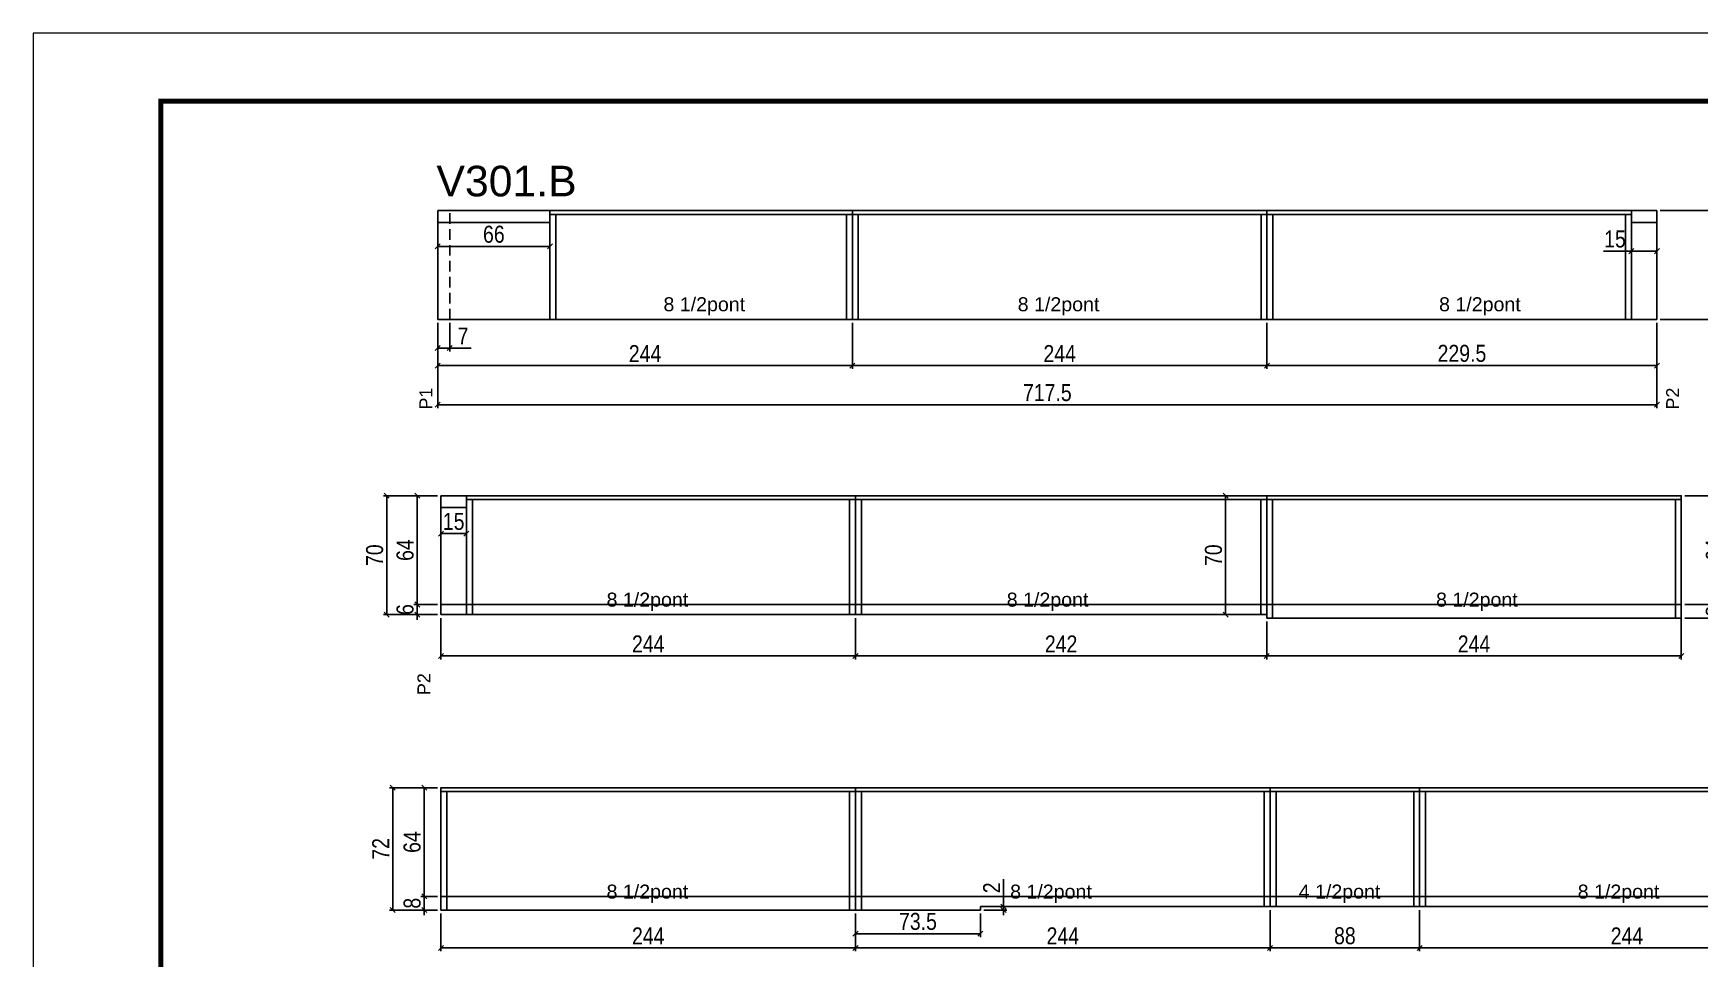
# Model space of a CAD drawing. Extents: x -3394 to 16474, y -5031 to 14397.
# Drawn here: x 7442 to 8423, y 12703 to 13248 of the extents above; entities that cross this region are included whole.
import ezdxf

# ---------------------------------------------------------------- set-up
doc = ezdxf.new("R2010")
doc.units = 0
doc.linetypes.add('DASHED', pattern=[0.75, 0.5, -0.25])
doc.linetypes.add('HIDDEN', pattern=[0.375, 0.25, -0.125])
doc.layers.get('0').update_dxf_attribs({"linetype": 'CONTINUOUS'})
doc.layers.get('Defpoints').update_dxf_attribs({"linetype": 'CONTINUOUS'})
for name, color, linetype in [('COTA', 241, 'CONTINUOUS'), ('NOMENCLATURA', 7, 'CONTINUOUS'), ('Painéis', 200, 'CONTINUOUS'), ('PONTALETE', 7, 'CONTINUOUS'), ('SARR_2.2x7', 40, 'CONTINUOUS'), ('SARR_3.5x7', 81, 'CONTINUOUS')]:
    doc.layers.add(name, color=color, linetype=linetype)
doc.layers.add('Folhas', color=255, linetype='CONTINUOUS', lineweight=9)
doc.layers.add('SARRAFO DE PRESSAO', color=251, linetype='DASHED', lineweight=9)
doc.styles.add('ARIAL', font='arial.ttf')
doc.styles.add('COTA TECNICA', font='techl___.ttf', dxfattribs={"height": 10})
doc.dimstyles.new('PAINEL', dxfattribs={"dimtxt": 10, "dimasz": 3, "dimexe": 3, "dimexo": 3, "dimgap": 3, "dimtad": 1, "dimdec": 1, "dimzin": 12, "dimdsep": 46, "dimtxsty": 'COTA TECNICA', "dimblk1": 'OBLIQUE', "dimblk2": 'OBLIQUE', "dimsah": 1, "dimcen": 0.9, "dimclrd": 4, "dimclre": 4, "dimclrt": 240, "dimadec": 1, "dimazin": 3, "dimtfac": 1, "dimtdec": 1, "dimtmove": 0, "dimatfit": 3, "dimfxl": 1, "dimtolj": 1, "dimtzin": 12, "dimarcsym": 0})

# ---------------------------------------------------------------- blocks, each defined once
blk = doc.blocks.new('9999999999')
at = {"layer": 'Folhas'}
blk.add_lwpolyline([(98138.98, 34190.21), (99623.98, 34190.21), (99623.98, 35240.21), (98138.98, 35240.21)], close=True, dxfattribs=at)
at = {"layer": 'Folhas', "color": 30, "const_width": 3}
blk.add_lwpolyline([(98213.98, 34230.21), (99583.98, 34230.21), (99583.98, 35200.21), (98213.98, 35200.21)], close=True, dxfattribs=at)
blk = doc.blocks.new('_Oblique')
at = {"color": 0, "linetype": 'ByBlock', "lineweight": -2}
blk.add_line((-0.5, -0.5), (0.5, 0.5), dxfattribs=at)
blk = doc.blocks.new('*D122')
at = {"layer": 'COTA', "color": 4, "linetype": 'Continuous', "lineweight": -2, "transparency": 16777216}
for p, q in [((7680.24, 13077.6), (7680.24, 13050.39)), ((7924.24, 13077.6), (7924.24, 13050.39)), ((7680.24, 13052.39), (7924.24, 13052.39))]:
    blk.add_line(p, q, dxfattribs=at)
at = {"layer": 'Defpoints', "color": 0, "linetype": 'Continuous', "transparency": 16777216}
for p in [(7680.24, 13079.6), (7924.24, 13079.6), (7924.24, 13052.39)]:
    blk.add_point(p, dxfattribs=at)
at = {"layer": 'COTA', "color": 4, "linetype": 'Continuous', "lineweight": -2, "transparency": 16777216, "xscale": 3, "yscale": 3, "zscale": 3, "rotation": 180}
blk.add_blockref('_Oblique', (7680.24, 13052.39), dxfattribs=at)
at = {"layer": 'COTA', "color": 4, "linetype": 'Continuous', "lineweight": -2, "transparency": 16777216, "xscale": 3, "yscale": 3, "zscale": 3}
blk.add_blockref('_Oblique', (7924.24, 13052.39), dxfattribs=at)
at = {"layer": 'COTA', "color": 240, "linetype": 'Continuous', "transparency": 16777216, "insert": (7802.24, 13059.46), "char_height": 10, "attachment_point": 5, "style": 'COTA TECNICA'}
blk.add_mtext('\\A1;244', dxfattribs=at)
blk = doc.blocks.new('*D123')
at = {"layer": 'COTA', "color": 4, "linetype": 'Continuous', "lineweight": -2, "transparency": 16777216}
for p, q in [((8168.24, 13077.6), (8168.24, 13050.39)), ((8397.74, 13077.6), (8397.74, 13050.39)), ((8168.24, 13052.39), (8397.74, 13052.39))]:
    blk.add_line(p, q, dxfattribs=at)
at = {"layer": 'Defpoints', "color": 0, "linetype": 'Continuous', "transparency": 16777216}
for p in [(8168.24, 13079.6), (8397.74, 13079.6), (8397.74, 13052.39)]:
    blk.add_point(p, dxfattribs=at)
at = {"layer": 'COTA', "color": 4, "linetype": 'Continuous', "lineweight": -2, "transparency": 16777216, "xscale": 3, "yscale": 3, "zscale": 3, "rotation": 180}
blk.add_blockref('_Oblique', (8168.24, 13052.39), dxfattribs=at)
at = {"layer": 'COTA', "color": 4, "linetype": 'Continuous', "lineweight": -2, "transparency": 16777216, "xscale": 3, "yscale": 3, "zscale": 3}
blk.add_blockref('_Oblique', (8397.74, 13052.39), dxfattribs=at)
at = {"layer": 'COTA', "color": 240, "linetype": 'Continuous', "transparency": 16777216, "insert": (8282.99, 13059.53), "char_height": 10, "attachment_point": 5, "style": 'COTA TECNICA'}
blk.add_mtext('\\A1;229.5', dxfattribs=at)
blk = doc.blocks.new('*D124')
at = {"layer": 'COTA', "color": 4, "linetype": 'Continuous', "lineweight": -2, "transparency": 16777216}
for p, q in [((7680.24, 13077.6), (7680.24, 13027.33)), ((8397.74, 13077.6), (8397.74, 13027.33)), ((7680.24, 13029.33), (8397.74, 13029.33))]:
    blk.add_line(p, q, dxfattribs=at)
at = {"layer": 'Defpoints', "color": 0, "linetype": 'Continuous', "transparency": 16777216}
for p in [(7680.24, 13079.6), (8397.74, 13079.6), (8397.74, 13029.33)]:
    blk.add_point(p, dxfattribs=at)
at = {"layer": 'COTA', "color": 4, "linetype": 'Continuous', "lineweight": -2, "transparency": 16777216, "xscale": 3, "yscale": 3, "zscale": 3, "rotation": 180}
blk.add_blockref('_Oblique', (7680.24, 13029.33), dxfattribs=at)
at = {"layer": 'COTA', "color": 4, "linetype": 'Continuous', "lineweight": -2, "transparency": 16777216, "xscale": 3, "yscale": 3, "zscale": 3}
blk.add_blockref('_Oblique', (8397.74, 13029.33), dxfattribs=at)
at = {"layer": 'COTA', "color": 240, "linetype": 'Continuous', "transparency": 16777216, "insert": (8038.99, 13036.44), "char_height": 10, "attachment_point": 5, "style": 'COTA TECNICA'}
blk.add_mtext('\\A1;717.5', dxfattribs=at)
blk = doc.blocks.new('*D125')
at = {"layer": 'COTA', "color": 4, "linetype": 'Continuous', "lineweight": -2, "transparency": 16777216}
for p, q in [((8399.74, 13143.6), (8448.66, 13143.6)), ((8446.66, 13079.6), (8446.66, 13143.6)), ((8399.74, 13079.6), (8448.66, 13079.6))]:
    blk.add_line(p, q, dxfattribs=at)
at = {"layer": 'Defpoints', "color": 0, "linetype": 'Continuous', "transparency": 16777216}
for p in [(8397.74, 13143.6), (8446.66, 13143.6), (8397.74, 13079.6)]:
    blk.add_point(p, dxfattribs=at)
at = {"layer": 'COTA', "color": 4, "linetype": 'Continuous', "lineweight": -2, "transparency": 16777216, "xscale": 3, "yscale": 3, "zscale": 3}
for p, rotation in [((8446.66, 13143.6), 90), ((8446.66, 13079.6), 270)]:
    blk.add_blockref('_Oblique', p, dxfattribs=dict(at, rotation=rotation))
at = {"layer": 'COTA', "color": 240, "linetype": 'Continuous', "transparency": 16777216, "insert": (8439.56, 13111.6), "char_height": 10, "attachment_point": 5, "rotation": 90, "style": 'COTA TECNICA'}
blk.add_mtext('\\A1;64', dxfattribs=at)
blk = doc.blocks.new('*D126')
at = {"layer": 'COTA', "color": 4, "linetype": 'Continuous', "lineweight": -2, "transparency": 16777216}
for p, q in [((7924.24, 13077.6), (7924.24, 13050.39)), ((8168.24, 13077.6), (8168.24, 13050.39)), ((7924.24, 13052.39), (8168.24, 13052.39))]:
    blk.add_line(p, q, dxfattribs=at)
at = {"layer": 'Defpoints', "color": 0, "linetype": 'Continuous', "transparency": 16777216}
for p in [(7924.24, 13079.6), (8168.24, 13079.6), (8168.24, 13052.39)]:
    blk.add_point(p, dxfattribs=at)
at = {"layer": 'COTA', "color": 4, "linetype": 'Continuous', "lineweight": -2, "transparency": 16777216, "xscale": 3, "yscale": 3, "zscale": 3, "rotation": 180}
blk.add_blockref('_Oblique', (7924.24, 13052.39), dxfattribs=at)
at = {"layer": 'COTA', "color": 4, "linetype": 'Continuous', "lineweight": -2, "transparency": 16777216, "xscale": 3, "yscale": 3, "zscale": 3}
blk.add_blockref('_Oblique', (8168.24, 13052.39), dxfattribs=at)
at = {"layer": 'COTA', "color": 240, "linetype": 'Continuous', "transparency": 16777216, "insert": (8046.24, 13059.46), "char_height": 10, "attachment_point": 5, "style": 'COTA TECNICA'}
blk.add_mtext('\\A1;244', dxfattribs=at)
blk = doc.blocks.new('*D127')
at = {"layer": 'COTA', "color": 4, "linetype": 'Continuous', "lineweight": -2, "transparency": 16777216}
for p, q in [((7680.24, 13134.6), (7680.24, 13120.55)), ((7746.24, 13134.6), (7746.24, 13120.55)), ((7680.24, 13122.55), (7746.24, 13122.55))]:
    blk.add_line(p, q, dxfattribs=at)
at = {"layer": 'Defpoints', "color": 0, "linetype": 'Continuous', "transparency": 16777216}
for p in [(7680.24, 13136.6), (7746.24, 13136.6), (7746.24, 13122.55)]:
    blk.add_point(p, dxfattribs=at)
at = {"layer": 'COTA', "color": 4, "linetype": 'Continuous', "lineweight": -2, "transparency": 16777216, "xscale": 3, "yscale": 3, "zscale": 3, "rotation": 180}
blk.add_blockref('_Oblique', (7680.24, 13122.55), dxfattribs=at)
at = {"layer": 'COTA', "color": 4, "linetype": 'Continuous', "lineweight": -2, "transparency": 16777216, "xscale": 3, "yscale": 3, "zscale": 3}
blk.add_blockref('_Oblique', (7746.24, 13122.55), dxfattribs=at)
at = {"layer": 'COTA', "color": 240, "linetype": 'Continuous', "transparency": 16777216, "insert": (7713.24, 13129.65), "char_height": 10, "attachment_point": 5, "style": 'COTA TECNICA'}
blk.add_mtext('\\A1;66', dxfattribs=at)
blk = doc.blocks.new('*D128')
at = {"layer": 'COTA', "color": 4, "linetype": 'Continuous', "lineweight": -2, "transparency": 16777216}
for p, q in [((7680.24, 13077.6), (7680.24, 13060.72)), ((7687.24, 13077.6), (7687.24, 13060.72)), ((7680.24, 13062.72), (7687.24, 13062.72)), ((7687.24, 13062.72), (7699.97, 13062.72))]:
    blk.add_line(p, q, dxfattribs=at)
at = {"layer": 'Defpoints', "color": 0, "linetype": 'Continuous', "transparency": 16777216}
for p in [(7680.24, 13079.6), (7687.24, 13079.6), (7687.24, 13062.72)]:
    blk.add_point(p, dxfattribs=at)
at = {"layer": 'COTA', "color": 4, "linetype": 'Continuous', "lineweight": -2, "transparency": 16777216, "xscale": 3, "yscale": 3, "zscale": 3, "rotation": 180}
blk.add_blockref('_Oblique', (7680.24, 13062.72), dxfattribs=at)
at = {"layer": 'COTA', "color": 4, "linetype": 'Continuous', "lineweight": -2, "transparency": 16777216, "xscale": 3, "yscale": 3, "zscale": 3}
blk.add_blockref('_Oblique', (7687.24, 13062.72), dxfattribs=at)
at = {"layer": 'COTA', "color": 240, "linetype": 'Continuous', "transparency": 16777216, "insert": (7695.1, 13069.8), "char_height": 10, "attachment_point": 5, "style": 'COTA TECNICA'}
blk.add_mtext('\\A1;7', dxfattribs=at)
blk = doc.blocks.new('*D129')
at = {"layer": 'COTA', "color": 4, "linetype": 'Continuous', "lineweight": -2, "transparency": 16777216}
for p, q in [((8382.74, 13134.6), (8382.74, 13117.74)), ((8397.74, 13134.6), (8397.74, 13117.74)), ((8382.74, 13119.74), (8366.37, 13119.74)), ((8397.74, 13119.74), (8382.74, 13119.74))]:
    blk.add_line(p, q, dxfattribs=at)
at = {"layer": 'Defpoints', "color": 0, "linetype": 'Continuous', "transparency": 16777216}
for p in [(8382.74, 13136.6), (8397.74, 13136.6), (8382.74, 13119.74)]:
    blk.add_point(p, dxfattribs=at)
at = {"layer": 'COTA', "color": 4, "linetype": 'Continuous', "lineweight": -2, "transparency": 16777216, "xscale": 3, "yscale": 3, "zscale": 3, "rotation": 180}
blk.add_blockref('_Oblique', (8382.74, 13119.74), dxfattribs=at)
at = {"layer": 'COTA', "color": 4, "linetype": 'Continuous', "lineweight": -2, "transparency": 16777216, "xscale": 3, "yscale": 3, "zscale": 3}
blk.add_blockref('_Oblique', (8397.74, 13119.74), dxfattribs=at)
at = {"layer": 'COTA', "color": 240, "linetype": 'Continuous', "transparency": 16777216, "insert": (8373.05, 13126.85), "char_height": 10, "attachment_point": 5, "style": 'COTA TECNICA'}
blk.add_mtext('\\A1;15', dxfattribs=at)
blk = doc.blocks.new('*D131')
at = {"layer": 'COTA', "color": 4, "linetype": 'Continuous', "lineweight": -2, "transparency": 16777216}
for p, q in [((7682.09, 12903.77), (7682.09, 12879.46)), ((7926.09, 12903.77), (7926.09, 12879.46)), ((7682.09, 12881.46), (7926.09, 12881.46))]:
    blk.add_line(p, q, dxfattribs=at)
at = {"layer": 'Defpoints', "color": 0, "linetype": 'Continuous', "transparency": 16777216}
for p in [(7682.09, 12905.77), (7926.09, 12905.77), (7926.09, 12881.46)]:
    blk.add_point(p, dxfattribs=at)
at = {"layer": 'COTA', "color": 4, "linetype": 'Continuous', "lineweight": -2, "transparency": 16777216, "xscale": 3, "yscale": 3, "zscale": 3, "rotation": 180}
blk.add_blockref('_Oblique', (7682.09, 12881.46), dxfattribs=at)
at = {"layer": 'COTA', "color": 4, "linetype": 'Continuous', "lineweight": -2, "transparency": 16777216, "xscale": 3, "yscale": 3, "zscale": 3}
blk.add_blockref('_Oblique', (7926.09, 12881.46), dxfattribs=at)
at = {"layer": 'COTA', "color": 240, "linetype": 'Continuous', "transparency": 16777216, "insert": (7804.09, 12888.54), "char_height": 10, "attachment_point": 5, "style": 'COTA TECNICA'}
blk.add_mtext('\\A1;244', dxfattribs=at)
blk = doc.blocks.new('*D133')
at = {"layer": 'COTA', "color": 4, "linetype": 'Continuous', "lineweight": -2, "transparency": 16777216}
for p, q in [((7926.09, 12903.77), (7926.09, 12879.46)), ((8168.09, 12901.77), (8168.09, 12879.46)), ((7926.09, 12881.46), (8168.09, 12881.46))]:
    blk.add_line(p, q, dxfattribs=at)
at = {"layer": 'Defpoints', "color": 0, "linetype": 'Continuous', "transparency": 16777216}
for p in [(7926.09, 12905.77), (8168.09, 12903.77), (8168.09, 12881.46)]:
    blk.add_point(p, dxfattribs=at)
at = {"layer": 'COTA', "color": 4, "linetype": 'Continuous', "lineweight": -2, "transparency": 16777216, "xscale": 3, "yscale": 3, "zscale": 3, "rotation": 180}
blk.add_blockref('_Oblique', (7926.09, 12881.46), dxfattribs=at)
at = {"layer": 'COTA', "color": 4, "linetype": 'Continuous', "lineweight": -2, "transparency": 16777216, "xscale": 3, "yscale": 3, "zscale": 3}
blk.add_blockref('_Oblique', (8168.09, 12881.46), dxfattribs=at)
at = {"layer": 'COTA', "color": 240, "linetype": 'Continuous', "transparency": 16777216, "insert": (8047.09, 12888.54), "char_height": 10, "attachment_point": 5, "style": 'COTA TECNICA'}
blk.add_mtext('\\A1;242', dxfattribs=at)
blk = doc.blocks.new('*D136')
at = {"layer": 'COTA', "color": 4, "linetype": 'Continuous', "lineweight": -2, "transparency": 16777216}
for p, q in [((7682.09, 12966.77), (7682.09, 12951.5)), ((7697.09, 12966.77), (7697.09, 12951.5)), ((7682.09, 12953.5), (7697.09, 12953.5))]:
    blk.add_line(p, q, dxfattribs=at)
at = {"layer": 'Defpoints', "color": 0, "linetype": 'Continuous', "transparency": 16777216}
for p in [(7682.09, 12968.77), (7697.09, 12968.77), (7697.09, 12953.5)]:
    blk.add_point(p, dxfattribs=at)
at = {"layer": 'COTA', "color": 4, "linetype": 'Continuous', "lineweight": -2, "transparency": 16777216, "xscale": 3, "yscale": 3, "zscale": 3, "rotation": 180}
blk.add_blockref('_Oblique', (7682.09, 12953.5), dxfattribs=at)
at = {"layer": 'COTA', "color": 4, "linetype": 'Continuous', "lineweight": -2, "transparency": 16777216, "xscale": 3, "yscale": 3, "zscale": 3}
blk.add_blockref('_Oblique', (7697.09, 12953.5), dxfattribs=at)
at = {"layer": 'COTA', "color": 240, "linetype": 'Continuous', "transparency": 16777216, "insert": (7689.59, 12960.61), "char_height": 10, "attachment_point": 5, "style": 'COTA TECNICA'}
blk.add_mtext('\\A1;15', dxfattribs=at)
blk = doc.blocks.new('*D2215')
at = {"layer": 'COTA', "color": 4, "linetype": 'Continuous', "lineweight": -2, "transparency": 16777216}
for p, q in [((7682.09, 12729.89), (7682.09, 12707.59)), ((7926.09, 12729.89), (7926.09, 12707.59)), ((7682.09, 12709.59), (7926.09, 12709.59))]:
    blk.add_line(p, q, dxfattribs=at)
at = {"layer": 'Defpoints', "color": 0, "linetype": 'Continuous', "transparency": 16777216}
for p in [(7682.09, 12731.89), (7926.09, 12731.89), (7926.09, 12709.59)]:
    blk.add_point(p, dxfattribs=at)
at = {"layer": 'COTA', "color": 4, "linetype": 'Continuous', "lineweight": -2, "transparency": 16777216, "xscale": 3, "yscale": 3, "zscale": 3, "rotation": 180}
blk.add_blockref('_Oblique', (7682.09, 12709.59), dxfattribs=at)
at = {"layer": 'COTA', "color": 4, "linetype": 'Continuous', "lineweight": -2, "transparency": 16777216, "xscale": 3, "yscale": 3, "zscale": 3}
blk.add_blockref('_Oblique', (7926.09, 12709.59), dxfattribs=at)
at = {"layer": 'COTA', "color": 240, "linetype": 'Continuous', "transparency": 16777216, "insert": (7804.09, 12716.66), "char_height": 10, "attachment_point": 5, "style": 'COTA TECNICA'}
blk.add_mtext('\\A1;244', dxfattribs=at)
blk = doc.blocks.new('*D2216')
at = {"layer": 'COTA', "color": 4, "linetype": 'Continuous', "lineweight": -2, "transparency": 16777216}
for p, q in [((8258.09, 12731.89), (8258.09, 12707.59)), ((8502.09, 12731.89), (8502.09, 12707.59)), ((8258.09, 12709.59), (8502.09, 12709.59))]:
    blk.add_line(p, q, dxfattribs=at)
at = {"layer": 'Defpoints', "color": 0, "linetype": 'Continuous', "transparency": 16777216}
for p in [(8258.09, 12733.89), (8502.09, 12733.89), (8502.09, 12709.59)]:
    blk.add_point(p, dxfattribs=at)
at = {"layer": 'COTA', "color": 4, "linetype": 'Continuous', "lineweight": -2, "transparency": 16777216, "xscale": 3, "yscale": 3, "zscale": 3, "rotation": 180}
blk.add_blockref('_Oblique', (8258.09, 12709.59), dxfattribs=at)
at = {"layer": 'COTA', "color": 4, "linetype": 'Continuous', "lineweight": -2, "transparency": 16777216, "xscale": 3, "yscale": 3, "zscale": 3}
blk.add_blockref('_Oblique', (8502.09, 12709.59), dxfattribs=at)
at = {"layer": 'COTA', "color": 240, "linetype": 'Continuous', "transparency": 16777216, "insert": (8380.09, 12716.66), "char_height": 10, "attachment_point": 5, "style": 'COTA TECNICA'}
blk.add_mtext('\\A1;244', dxfattribs=at)
blk = doc.blocks.new('*D2217')
at = {"layer": 'COTA', "color": 4, "linetype": 'Continuous', "lineweight": -2, "transparency": 16777216}
for p, q in [((7926.09, 12729.89), (7926.09, 12707.59)), ((8170.09, 12731.89), (8170.09, 12707.59)), ((7926.09, 12709.59), (8170.09, 12709.59))]:
    blk.add_line(p, q, dxfattribs=at)
at = {"layer": 'Defpoints', "color": 0, "linetype": 'Continuous', "transparency": 16777216}
for p in [(7926.09, 12731.89), (8170.09, 12733.89), (8170.09, 12709.59)]:
    blk.add_point(p, dxfattribs=at)
at = {"layer": 'COTA', "color": 4, "linetype": 'Continuous', "lineweight": -2, "transparency": 16777216, "xscale": 3, "yscale": 3, "zscale": 3, "rotation": 180}
blk.add_blockref('_Oblique', (7926.09, 12709.59), dxfattribs=at)
at = {"layer": 'COTA', "color": 4, "linetype": 'Continuous', "lineweight": -2, "transparency": 16777216, "xscale": 3, "yscale": 3, "zscale": 3}
blk.add_blockref('_Oblique', (8170.09, 12709.59), dxfattribs=at)
at = {"layer": 'COTA', "color": 240, "linetype": 'Continuous', "transparency": 16777216, "insert": (8048.09, 12716.66), "char_height": 10, "attachment_point": 5, "style": 'COTA TECNICA'}
blk.add_mtext('\\A1;244', dxfattribs=at)
blk = doc.blocks.new('*D2211')
at = {"layer": 'COTA', "color": 4, "linetype": 'Continuous', "lineweight": -2, "transparency": 16777216}
for p, q in [((8170.09, 12731.89), (8170.09, 12707.59)), ((8258.09, 12731.89), (8258.09, 12707.59)), ((8170.09, 12709.59), (8258.09, 12709.59))]:
    blk.add_line(p, q, dxfattribs=at)
at = {"layer": 'Defpoints', "color": 0, "linetype": 'Continuous', "transparency": 16777216}
for p in [(8170.09, 12733.89), (8258.09, 12733.89), (8258.09, 12709.59)]:
    blk.add_point(p, dxfattribs=at)
at = {"layer": 'COTA', "color": 4, "linetype": 'Continuous', "lineweight": -2, "transparency": 16777216, "xscale": 3, "yscale": 3, "zscale": 3, "rotation": 180}
blk.add_blockref('_Oblique', (8170.09, 12709.59), dxfattribs=at)
at = {"layer": 'COTA', "color": 4, "linetype": 'Continuous', "lineweight": -2, "transparency": 16777216, "xscale": 3, "yscale": 3, "zscale": 3}
blk.add_blockref('_Oblique', (8258.09, 12709.59), dxfattribs=at)
at = {"layer": 'COTA', "color": 240, "linetype": 'Continuous', "transparency": 16777216, "insert": (8214.09, 12716.68), "char_height": 10, "attachment_point": 5, "style": 'COTA TECNICA'}
blk.add_mtext('\\A1;88', dxfattribs=at)
blk = doc.blocks.new('*D2219')
at = {"layer": 'COTA', "color": 4, "linetype": 'Continuous', "lineweight": -2, "transparency": 16777216}
for p, q in [((8168.09, 12901.77), (8168.09, 12879.46)), ((8412.09, 12903.77), (8412.09, 12879.46)), ((8168.09, 12881.46), (8412.09, 12881.46))]:
    blk.add_line(p, q, dxfattribs=at)
at = {"layer": 'Defpoints', "color": 0, "linetype": 'Continuous', "transparency": 16777216}
for p in [(8168.09, 12903.77), (8412.09, 12905.77), (8412.09, 12881.46)]:
    blk.add_point(p, dxfattribs=at)
at = {"layer": 'COTA', "color": 4, "linetype": 'Continuous', "lineweight": -2, "transparency": 16777216, "xscale": 3, "yscale": 3, "zscale": 3, "rotation": 180}
blk.add_blockref('_Oblique', (8168.09, 12881.46), dxfattribs=at)
at = {"layer": 'COTA', "color": 4, "linetype": 'Continuous', "lineweight": -2, "transparency": 16777216, "xscale": 3, "yscale": 3, "zscale": 3}
blk.add_blockref('_Oblique', (8412.09, 12881.46), dxfattribs=at)
at = {"layer": 'COTA', "color": 240, "linetype": 'Continuous', "transparency": 16777216, "insert": (8290.09, 12888.54), "char_height": 10, "attachment_point": 5, "style": 'COTA TECNICA'}
blk.add_mtext('\\A1;244', dxfattribs=at)
blk = doc.blocks.new('*D2220')
at = {"layer": 'COTA', "color": 4, "linetype": 'Continuous', "lineweight": -2, "transparency": 16777216}
for p, q in [((7680.09, 12803.89), (7651.73, 12803.89)), ((7653.73, 12803.89), (7653.73, 12731.89)), ((7680.09, 12731.89), (7651.73, 12731.89))]:
    blk.add_line(p, q, dxfattribs=at)
at = {"layer": 'Defpoints', "color": 0, "linetype": 'Continuous', "transparency": 16777216}
for p in [(7682.09, 12803.89), (7653.73, 12731.89), (7682.09, 12731.89)]:
    blk.add_point(p, dxfattribs=at)
at = {"layer": 'COTA', "color": 4, "linetype": 'Continuous', "lineweight": -2, "transparency": 16777216, "xscale": 3, "yscale": 3, "zscale": 3}
for p, rotation in [((7653.73, 12803.89), 90), ((7653.73, 12731.89), 270)]:
    blk.add_blockref('_Oblique', p, dxfattribs=dict(at, rotation=rotation))
at = {"layer": 'COTA', "color": 240, "linetype": 'Continuous', "transparency": 16777216, "insert": (7646.66, 12767.89), "char_height": 10, "attachment_point": 5, "rotation": 90, "style": 'COTA TECNICA'}
blk.add_mtext('\\A1;72', dxfattribs=at)
blk = doc.blocks.new('*D2221')
at = {"layer": 'COTA', "color": 4, "linetype": 'Continuous', "lineweight": -2, "transparency": 16777216}
for p, q in [((8013.2, 12733.89), (8013.2, 12750)), ((8001.59, 12733.89), (8015.2, 12733.89)), ((8001.59, 12731.89), (8015.2, 12731.89)), ((8013.2, 12731.89), (8013.2, 12733.89)), ((8013.2, 12731.89), (8013.2, 12728.89))]:
    blk.add_line(p, q, dxfattribs=at)
at = {"layer": 'Defpoints', "color": 0, "linetype": 'Continuous', "transparency": 16777216}
for p in [(7999.59, 12733.89), (7999.59, 12731.89), (8013.2, 12733.89)]:
    blk.add_point(p, dxfattribs=at)
at = {"layer": 'COTA', "color": 4, "linetype": 'Continuous', "lineweight": -2, "transparency": 16777216, "xscale": 3, "yscale": 3, "zscale": 3}
for p, rotation in [((8013.2, 12733.89), 270), ((8013.2, 12731.89), 90)]:
    blk.add_blockref('_Oblique', p, dxfattribs=dict(at, rotation=rotation))
at = {"layer": 'COTA', "color": 240, "linetype": 'Continuous', "transparency": 16777216, "insert": (8006.2, 12744.95), "char_height": 10, "attachment_point": 5, "rotation": 90, "style": 'COTA TECNICA'}
blk.add_mtext('\\A1;2', dxfattribs=at)
blk = doc.blocks.new('*D2222')
at = {"layer": 'COTA', "color": 4, "linetype": 'Continuous', "lineweight": -2, "transparency": 16777216}
for p, q in [((7926.09, 12729.89), (7926.09, 12715.91)), ((7999.59, 12729.89), (7999.59, 12715.91)), ((7926.09, 12717.91), (7999.59, 12717.91))]:
    blk.add_line(p, q, dxfattribs=at)
at = {"layer": 'Defpoints', "color": 0, "linetype": 'Continuous', "transparency": 16777216}
for p in [(7926.09, 12731.89), (7999.59, 12731.89), (7999.59, 12717.91)]:
    blk.add_point(p, dxfattribs=at)
at = {"layer": 'COTA', "color": 4, "linetype": 'Continuous', "lineweight": -2, "transparency": 16777216, "xscale": 3, "yscale": 3, "zscale": 3, "rotation": 180}
blk.add_blockref('_Oblique', (7926.09, 12717.91), dxfattribs=at)
at = {"layer": 'COTA', "color": 4, "linetype": 'Continuous', "lineweight": -2, "transparency": 16777216, "xscale": 3, "yscale": 3, "zscale": 3}
blk.add_blockref('_Oblique', (7999.59, 12717.91), dxfattribs=at)
at = {"layer": 'COTA', "color": 240, "linetype": 'Continuous', "transparency": 16777216, "insert": (7962.84, 12725.13), "char_height": 10, "attachment_point": 5, "style": 'COTA TECNICA'}
blk.add_mtext('\\A1;73.5', dxfattribs=at)
blk = doc.blocks.new('*D2223')
at = {"layer": 'COTA', "color": 4, "linetype": 'Continuous', "lineweight": -2, "transparency": 16777216}
for p, q in [((8166.09, 12975.77), (8141.88, 12975.77)), ((8143.88, 12975.77), (8143.88, 12905.77)), ((8166.09, 12905.77), (8141.88, 12905.77))]:
    blk.add_line(p, q, dxfattribs=at)
at = {"layer": 'Defpoints', "color": 0, "linetype": 'Continuous', "transparency": 16777216}
for p in [(8168.09, 12975.77), (8143.88, 12905.77), (8168.09, 12905.77)]:
    blk.add_point(p, dxfattribs=at)
at = {"layer": 'COTA', "color": 4, "linetype": 'Continuous', "lineweight": -2, "transparency": 16777216, "xscale": 3, "yscale": 3, "zscale": 3}
for p, rotation in [((8143.88, 12975.77), 90), ((8143.88, 12905.77), 270)]:
    blk.add_blockref('_Oblique', p, dxfattribs=dict(at, rotation=rotation))
at = {"layer": 'COTA', "color": 240, "linetype": 'Continuous', "transparency": 16777216, "insert": (8136.77, 12940.77), "char_height": 10, "attachment_point": 5, "rotation": 90, "style": 'COTA TECNICA'}
blk.add_mtext('\\A1;70', dxfattribs=at)
blk = doc.blocks.new('*D2224')
at = {"layer": 'COTA', "color": 4, "linetype": 'Continuous', "lineweight": -2, "transparency": 16777216}
for p, q in [((7680.09, 12803.89), (7670.27, 12803.89)), ((7672.27, 12803.89), (7672.27, 12739.89)), ((7680.09, 12739.89), (7670.27, 12739.89))]:
    blk.add_line(p, q, dxfattribs=at)
at = {"layer": 'Defpoints', "color": 0, "linetype": 'Continuous', "transparency": 16777216}
for p in [(7682.09, 12803.89), (7672.27, 12739.89), (7682.09, 12739.89)]:
    blk.add_point(p, dxfattribs=at)
at = {"layer": 'COTA', "color": 4, "linetype": 'Continuous', "lineweight": -2, "transparency": 16777216, "xscale": 3, "yscale": 3, "zscale": 3}
for p, rotation in [((7672.27, 12803.89), 90), ((7672.27, 12739.89), 270)]:
    blk.add_blockref('_Oblique', p, dxfattribs=dict(at, rotation=rotation))
at = {"layer": 'COTA', "color": 240, "linetype": 'Continuous', "transparency": 16777216, "insert": (7665.17, 12771.89), "char_height": 10, "attachment_point": 5, "rotation": 90, "style": 'COTA TECNICA'}
blk.add_mtext('\\A1;64', dxfattribs=at)
blk = doc.blocks.new('*D2225')
at = {"layer": 'COTA', "color": 4, "linetype": 'Continuous', "lineweight": -2, "transparency": 16777216}
for p, q in [((7680.09, 12739.89), (7670.27, 12739.89)), ((7672.27, 12739.89), (7672.27, 12742.89)), ((7672.27, 12739.89), (7672.27, 12731.89)), ((7680.09, 12731.89), (7670.27, 12731.89)), ((7672.27, 12731.89), (7672.27, 12728.89))]:
    blk.add_line(p, q, dxfattribs=at)
at = {"layer": 'Defpoints', "color": 0, "linetype": 'Continuous', "transparency": 16777216}
for p in [(7682.09, 12739.89), (7672.27, 12731.89), (7682.09, 12731.89)]:
    blk.add_point(p, dxfattribs=at)
at = {"layer": 'COTA', "color": 4, "linetype": 'Continuous', "lineweight": -2, "transparency": 16777216, "xscale": 3, "yscale": 3, "zscale": 3}
for p, rotation in [((7672.27, 12739.89), 270), ((7672.27, 12731.89), 90)]:
    blk.add_blockref('_Oblique', p, dxfattribs=dict(at, rotation=rotation))
at = {"layer": 'COTA', "color": 240, "linetype": 'Continuous', "transparency": 16777216, "insert": (7665.18, 12735.89), "char_height": 10, "attachment_point": 5, "rotation": 90, "style": 'COTA TECNICA'}
blk.add_mtext('\\A1;8', dxfattribs=at)
blk = doc.blocks.new('*D2226')
at = {"layer": 'COTA', "color": 4, "linetype": 'Continuous', "lineweight": -2, "transparency": 16777216}
for p, q in [((8414.09, 12975.77), (8471.14, 12975.77)), ((8469.14, 12975.77), (8469.14, 12903.77)), ((8414.09, 12903.77), (8471.14, 12903.77))]:
    blk.add_line(p, q, dxfattribs=at)
at = {"layer": 'Defpoints', "color": 0, "linetype": 'Continuous', "transparency": 16777216}
for p in [(8412.09, 12975.77), (8412.09, 12903.77), (8469.14, 12903.77)]:
    blk.add_point(p, dxfattribs=at)
at = {"layer": 'COTA', "color": 4, "linetype": 'Continuous', "lineweight": -2, "transparency": 16777216, "xscale": 3, "yscale": 3, "zscale": 3}
for p, rotation in [((8469.14, 12975.77), 90), ((8469.14, 12903.77), 270)]:
    blk.add_blockref('_Oblique', p, dxfattribs=dict(at, rotation=rotation))
at = {"layer": 'COTA', "color": 240, "linetype": 'Continuous', "transparency": 16777216, "insert": (8462.07, 12939.77), "char_height": 10, "attachment_point": 5, "rotation": 90, "style": 'COTA TECNICA'}
blk.add_mtext('\\A1;72', dxfattribs=at)
blk = doc.blocks.new('*D2227')
at = {"layer": 'COTA', "color": 4, "linetype": 'Continuous', "lineweight": -2, "transparency": 16777216}
for p, q in [((8414.09, 12975.77), (8440.68, 12975.77)), ((8438.68, 12975.77), (8438.68, 12911.77)), ((8414.09, 12911.77), (8440.68, 12911.77))]:
    blk.add_line(p, q, dxfattribs=at)
at = {"layer": 'Defpoints', "color": 0, "linetype": 'Continuous', "transparency": 16777216}
for p in [(8412.09, 12975.77), (8412.09, 12911.77), (8438.68, 12911.77)]:
    blk.add_point(p, dxfattribs=at)
at = {"layer": 'COTA', "color": 4, "linetype": 'Continuous', "lineweight": -2, "transparency": 16777216, "xscale": 3, "yscale": 3, "zscale": 3}
for p, rotation in [((8438.68, 12975.77), 90), ((8438.68, 12911.77), 270)]:
    blk.add_blockref('_Oblique', p, dxfattribs=dict(at, rotation=rotation))
at = {"layer": 'COTA', "color": 240, "linetype": 'Continuous', "transparency": 16777216, "insert": (8431.58, 12943.77), "char_height": 10, "attachment_point": 5, "rotation": 90, "style": 'COTA TECNICA'}
blk.add_mtext('\\A1;64', dxfattribs=at)
blk = doc.blocks.new('*D2228')
at = {"layer": 'COTA', "color": 4, "linetype": 'Continuous', "lineweight": -2, "transparency": 16777216}
for p, q in [((8414.09, 12911.77), (8440.68, 12911.77)), ((8438.68, 12911.77), (8438.68, 12914.77)), ((8438.68, 12911.77), (8438.68, 12903.77)), ((8414.09, 12903.77), (8440.68, 12903.77)), ((8438.68, 12903.77), (8438.68, 12900.77))]:
    blk.add_line(p, q, dxfattribs=at)
at = {"layer": 'Defpoints', "color": 0, "linetype": 'Continuous', "transparency": 16777216}
for p in [(8412.09, 12911.77), (8412.09, 12903.77), (8438.68, 12903.77)]:
    blk.add_point(p, dxfattribs=at)
at = {"layer": 'COTA', "color": 4, "linetype": 'Continuous', "lineweight": -2, "transparency": 16777216, "xscale": 3, "yscale": 3, "zscale": 3}
for p, rotation in [((8438.68, 12911.77), 270), ((8438.68, 12903.77), 90)]:
    blk.add_blockref('_Oblique', p, dxfattribs=dict(at, rotation=rotation))
at = {"layer": 'COTA', "color": 240, "linetype": 'Continuous', "transparency": 16777216, "insert": (8431.58, 12907.77), "char_height": 10, "attachment_point": 5, "rotation": 90, "style": 'COTA TECNICA'}
blk.add_mtext('\\A1;8', dxfattribs=at)
blk = doc.blocks.new('*D2229')
at = {"layer": 'COTA', "color": 4, "linetype": 'Continuous', "lineweight": -2, "transparency": 16777216}
for p, q in [((7680.09, 12975.77), (7648.21, 12975.77)), ((7650.21, 12975.77), (7650.21, 12905.77)), ((7680.09, 12905.77), (7648.21, 12905.77))]:
    blk.add_line(p, q, dxfattribs=at)
at = {"layer": 'Defpoints', "color": 0, "linetype": 'Continuous', "transparency": 16777216}
for p in [(7682.09, 12975.77), (7650.21, 12905.77), (7682.09, 12905.77)]:
    blk.add_point(p, dxfattribs=at)
at = {"layer": 'COTA', "color": 4, "linetype": 'Continuous', "lineweight": -2, "transparency": 16777216, "xscale": 3, "yscale": 3, "zscale": 3}
for p, rotation in [((7650.21, 12975.77), 90), ((7650.21, 12905.77), 270)]:
    blk.add_blockref('_Oblique', p, dxfattribs=dict(at, rotation=rotation))
at = {"layer": 'COTA', "color": 240, "linetype": 'Continuous', "transparency": 16777216, "insert": (7643.11, 12940.77), "char_height": 10, "attachment_point": 5, "rotation": 90, "style": 'COTA TECNICA'}
blk.add_mtext('\\A1;70', dxfattribs=at)
blk = doc.blocks.new('*D2230')
at = {"layer": 'COTA', "color": 4, "linetype": 'Continuous', "lineweight": -2, "transparency": 16777216}
for p, q in [((7680.09, 12975.77), (7666.14, 12975.77)), ((7668.14, 12975.77), (7668.14, 12911.77)), ((7680.09, 12911.77), (7666.14, 12911.77))]:
    blk.add_line(p, q, dxfattribs=at)
at = {"layer": 'Defpoints', "color": 0, "linetype": 'Continuous', "transparency": 16777216}
for p in [(7682.09, 12975.77), (7668.14, 12911.77), (7682.09, 12911.77)]:
    blk.add_point(p, dxfattribs=at)
at = {"layer": 'COTA', "color": 4, "linetype": 'Continuous', "lineweight": -2, "transparency": 16777216, "xscale": 3, "yscale": 3, "zscale": 3}
for p, rotation in [((7668.14, 12975.77), 90), ((7668.14, 12911.77), 270)]:
    blk.add_blockref('_Oblique', p, dxfattribs=dict(at, rotation=rotation))
at = {"layer": 'COTA', "color": 240, "linetype": 'Continuous', "transparency": 16777216, "insert": (7661.04, 12943.77), "char_height": 10, "attachment_point": 5, "rotation": 90, "style": 'COTA TECNICA'}
blk.add_mtext('\\A1;64', dxfattribs=at)
blk = doc.blocks.new('*D2231')
at = {"layer": 'COTA', "color": 4, "linetype": 'Continuous', "lineweight": -2, "transparency": 16777216}
for p, q in [((7680.09, 12911.77), (7666.14, 12911.77)), ((7668.14, 12911.77), (7668.14, 12914.77)), ((7668.14, 12911.77), (7668.14, 12905.77)), ((7680.09, 12905.77), (7666.14, 12905.77)), ((7668.14, 12905.77), (7668.14, 12902.77))]:
    blk.add_line(p, q, dxfattribs=at)
at = {"layer": 'Defpoints', "color": 0, "linetype": 'Continuous', "transparency": 16777216}
for p in [(7682.09, 12911.77), (7668.14, 12905.77), (7682.09, 12905.77)]:
    blk.add_point(p, dxfattribs=at)
at = {"layer": 'COTA', "color": 4, "linetype": 'Continuous', "lineweight": -2, "transparency": 16777216, "xscale": 3, "yscale": 3, "zscale": 3}
for p, rotation in [((7668.14, 12911.77), 270), ((7668.14, 12905.77), 90)]:
    blk.add_blockref('_Oblique', p, dxfattribs=dict(at, rotation=rotation))
at = {"layer": 'COTA', "color": 240, "linetype": 'Continuous', "transparency": 16777216, "insert": (7661.04, 12908.77), "char_height": 10, "attachment_point": 5, "rotation": 90, "style": 'COTA TECNICA'}
blk.add_mtext('\\A1;6', dxfattribs=at)

msp = doc.modelspace()

# ---------------------------------------------------------------- linework, layer by layer
at = {"layer": 'Painéis', "linetype": 'Continuous'}
for p, q in [((7680.24, 13143.6), (8397.74, 13143.6)), ((7680.24, 13079.6), (7680.24, 13143.6)), ((7924.24, 13079.6), (7924.24, 13143.6)), ((8168.24, 13079.6), (8168.24, 13143.6)), ((8397.74, 13143.6), (8397.74, 13079.6)), ((8397.74, 13079.6), (7680.24, 13079.6)), ((7682.09, 12975.77), (8412.09, 12975.77)), ((7682.09, 12975.77), (7682.09, 12905.77)), ((7926.09, 12975.77), (7926.09, 12905.77)), ((8168.09, 12975.77), (8168.09, 12903.77)), ((8412.09, 12975.77), (8412.09, 12903.77)), ((7682.09, 12911.77), (8412.09, 12911.77)), ((7682.09, 12905.77), (8168.09, 12905.77)), ((8168.09, 12905.77), (8168.09, 12903.77)), ((8168.09, 12903.77), (8412.09, 12903.77)), ((7682.09, 12803.89), (8502.09, 12803.89)), ((7682.09, 12803.89), (7682.09, 12731.89)), ((7926.09, 12803.89), (7926.09, 12731.89)), ((8170.09, 12803.89), (8170.09, 12733.89)), ((8258.09, 12803.89), (8258.09, 12733.89)), ((7682.09, 12739.89), (8502.09, 12739.89)), ((7682.09, 12731.89), (7999.59, 12731.89)), ((7999.59, 12733.89), (7999.59, 12731.89)), ((7999.59, 12733.89), (8502.09, 12733.89))]:
    msp.add_line(p, q, dxfattribs=at)
at = {"layer": 'SARR_2.2x7', "linetype": 'HIDDEN', "ltscale": 25}
msp.add_line((7687.24, 13079.6), (7687.24, 13143.6), dxfattribs=at)
at = {"layer": 'SARR_2.2x7', "ltscale": 25}
for p, q in [((7680.24, 13136.6), (7746.24, 13136.6)), ((8382.74, 13136.6), (8397.74, 13136.6)), ((7682.09, 12968.77), (7697.09, 12968.77))]:
    msp.add_line(p, q, dxfattribs=at)
at = {"layer": 'SARR_2.2x7', "ltscale": 25, "elevation": 0}
for points in [[(7924.24, 13141.4), (7746.24, 13141.4), (7746.24, 13143.6), (7924.24, 13143.6)], [(7924.24, 13141.4), (8382.74, 13141.4), (8382.74, 13143.6), (7924.24, 13143.6)], [(7697.09, 12973.57), (7926.09, 12973.57), (7926.09, 12975.77), (7697.09, 12975.77)], [(8168.09, 12973.57), (7926.09, 12973.57), (7926.09, 12975.77), (8168.09, 12975.77)], [(7682.09, 12801.69), (7926.09, 12801.69), (7926.09, 12803.89), (7682.09, 12803.89)], [(8170.09, 12801.69), (7926.09, 12801.69), (7926.09, 12803.89), (8170.09, 12803.89)], [(8258.09, 12801.69), (8170.09, 12801.69), (8170.09, 12803.89), (8258.09, 12803.89)], [(8487.09, 12801.69), (8258.09, 12801.69), (8258.09, 12803.89), (8487.09, 12803.89)]]:
    msp.add_lwpolyline(points, close=True, dxfattribs=at)
at = {"layer": 'SARR_2.2x7', "ltscale": 25}
msp.add_lwpolyline([(8412.09, 12973.57), (8168.09, 12973.57), (8168.09, 12975.77), (8412.09, 12975.77)], close=True, dxfattribs=at)
at = {"layer": 'SARR_3.5x7', "elevation": 0}
for points in [[(7746.24, 13079.6), (7749.74, 13079.6), (7749.74, 13141.4), (7746.24, 13141.4)], [(7924.24, 13079.6), (7920.74, 13079.6), (7920.74, 13141.4), (7924.24, 13141.4)], [(7924.24, 13079.6), (7927.74, 13079.6), (7927.74, 13141.4), (7924.24, 13141.4)], [(8168.24, 13079.6), (8164.74, 13079.6), (8164.74, 13141.4), (8168.24, 13141.4)], [(8168.24, 13079.6), (8171.74, 13079.6), (8171.74, 13141.4), (8168.24, 13141.4)], [(8382.74, 13079.6), (8379.24, 13079.6), (8379.24, 13141.4), (8382.74, 13141.4)], [(7697.09, 12905.77), (7700.59, 12905.77), (7700.59, 12973.57), (7697.09, 12973.57)], [(7926.09, 12905.77), (7922.59, 12905.77), (7922.59, 12973.57), (7926.09, 12973.57)], [(7926.09, 12905.77), (7929.59, 12905.77), (7929.59, 12973.57), (7926.09, 12973.57)], [(8168.09, 12905.77), (8164.59, 12905.77), (8164.59, 12973.57), (8168.09, 12973.57)], [(8168.09, 12903.77), (8171.59, 12903.77), (8171.59, 12973.57), (8168.09, 12973.57)], [(8412.09, 12903.77), (8408.59, 12903.77), (8408.59, 12973.57), (8412.09, 12973.57)], [(7682.09, 12731.89), (7685.59, 12731.89), (7685.59, 12801.69), (7682.09, 12801.69)], [(7926.09, 12731.89), (7922.59, 12731.89), (7922.59, 12801.69), (7926.09, 12801.69)], [(7926.09, 12731.89), (7929.59, 12731.89), (7929.59, 12801.69), (7926.09, 12801.69)], [(8170.09, 12733.89), (8166.59, 12733.89), (8166.59, 12801.69), (8170.09, 12801.69)], [(8170.09, 12733.89), (8173.59, 12733.89), (8173.59, 12801.69), (8170.09, 12801.69)], [(8258.09, 12733.89), (8254.59, 12733.89), (8254.59, 12801.69), (8258.09, 12801.69)], [(8258.09, 12733.89), (8261.59, 12733.89), (8261.59, 12801.69), (8258.09, 12801.69)]]:
    msp.add_lwpolyline(points, close=True, dxfattribs=at)

# ---------------------------------------------------------------- block references
at = {"layer": 'SARRAFO DE PRESSAO', "color": 6, "linetype": 'ByBlock'}
msp.add_blockref('9999999999', (-90696.77, -21992.23), dxfattribs=at)

# ---------------------------------------------------------------- texts
at = {"layer": 'NOMENCLATURA', "linetype": 'Continuous', "style": 'ARIAL'}
msp.add_text('V301.B', height=18, dxfattribs=at).set_placement((7679.47, 13152.01))
for s, p in [('P1', (7677, 13026.48)), ('P2', (8410.74, 13026.48)), ('P2', (7675.84, 12858.39))]:
    msp.add_text(s, height=7.567, rotation=90, dxfattribs=at).set_placement(p)
at = {"layer": 'PONTALETE', "linetype": 'Continuous', "style": 'ARIAL'}
for s, p in [('8 1/2pont', (7813.07, 13084.36)), ('8 1/2pont', (8021.56, 13084.36)), ('8 1/2pont', (8269.54, 13084.36)), ('8 1/2pont', (7779.58, 12910.47, 0)), ('8 1/2pont', (8015.1, 12910.47, 0)), ('8 1/2pont', (8267.75, 12910.47, 0)), ('8 1/2pont', (7779.58, 12738.6, 0)), ('8 1/2pont', (8017.1, 12738.6, 0)), ('4 1/2pont', (8186.92, 12738.6, 0)), ('8 1/2pont', (8351.13, 12738.6, 0))]:
    msp.add_text(s, height=8.25, dxfattribs=at).set_placement(p)

# ---------------------------------------------------------------- dimensions: what is measured, and where the dimension line sits
at = {"layer": 'COTA', "linetype": 'Continuous'}
for base, p1, p2, picture, middle in [((8446.66, 13143.6), (8397.74, 13079.6), (8397.74, 13143.6), '*D125', (8439.56, 13111.6)), ((7650.21, 12905.77), (7682.09, 12975.77), (7682.09, 12905.77), '*D2229', (7643.11, 12940.77)), ((7668.14, 12911.77), (7682.09, 12975.77), (7682.09, 12911.77), '*D2230', (7661.04, 12943.77)), ((8143.88, 12905.77), (8168.09, 12975.77), (8168.09, 12905.77), '*D2223', (8136.77, 12940.77)), ((8469.14, 12903.77), (8412.09, 12975.77), (8412.09, 12903.77), '*D2226', (8462.07, 12939.77)), ((8438.68, 12911.77), (8412.09, 12975.77), (8412.09, 12911.77), '*D2227', (8431.58, 12943.77)), ((7668.14, 12905.77), (7682.09, 12911.77), (7682.09, 12905.77), '*D2231', (7661.04, 12908.77)), ((8438.68, 12903.77), (8412.09, 12911.77), (8412.09, 12903.77), '*D2228', (8431.58, 12907.77)), ((7653.73, 12731.89), (7682.09, 12803.89), (7682.09, 12731.89), '*D2220', (7646.66, 12767.89)), ((7672.27, 12739.89), (7682.09, 12803.89), (7682.09, 12739.89), '*D2224', (7665.17, 12771.89)), ((7672.27, 12731.89), (7682.09, 12739.89), (7682.09, 12731.89), '*D2225', (7665.18, 12735.89))]:
    dim = msp.add_linear_dim(base=base, p1=p1, p2=p2, angle=90, dimstyle='PAINEL', override={"dimexe": 2, "dimexo": 2, "dimgap": 2, "dimadec": 8, "dimtix": 1, "dimatfit": 2, "dimldrblk": 'Oblique'}, dxfattribs=at)
    dim.commit()
    dim.dimension.update_dxf_attribs({"geometry": picture, "text_midpoint": middle})
for base, p1, p2, picture, middle in [((7746.24, 13122.55), (7680.24, 13136.6), (7746.24, 13136.6), '*D127', (7713.24, 13129.65)), ((7924.24, 13052.39), (7680.24, 13079.6), (7924.24, 13079.6), '*D122', (7802.24, 13059.46)), ((8397.74, 13029.33), (7680.24, 13079.6), (8397.74, 13079.6), '*D124', (8038.99, 13036.44)), ((8168.24, 13052.39), (7924.24, 13079.6), (8168.24, 13079.6), '*D126', (8046.24, 13059.46)), ((8397.74, 13052.39), (8168.24, 13079.6), (8397.74, 13079.6), '*D123', (8282.99, 13059.53)), ((7697.09, 12953.5), (7682.09, 12968.77), (7697.09, 12968.77), '*D136', (7689.59, 12960.61)), ((7926.09, 12881.46), (7682.09, 12905.77), (7926.09, 12905.77), '*D131', (7804.09, 12888.54)), ((8168.09, 12881.46), (7926.09, 12905.77), (8168.09, 12903.77), '*D133', (8047.09, 12888.54)), ((8412.09, 12881.46), (8168.09, 12903.77), (8412.09, 12905.77), '*D2219', (8290.09, 12888.54)), ((7926.09, 12709.59), (7682.09, 12731.89), (7926.09, 12731.89), '*D2215', (7804.09, 12716.66)), ((8170.09, 12709.59), (7926.09, 12731.89), (8170.09, 12733.89), '*D2217', (8048.09, 12716.66)), ((7999.59, 12717.91), (7926.09, 12731.89), (7999.59, 12731.89), '*D2222', (7962.84, 12725.13)), ((8258.09, 12709.59), (8170.09, 12733.89), (8258.09, 12733.89), '*D2211', (8214.09, 12716.68)), ((8502.09, 12709.59), (8258.09, 12733.89), (8502.09, 12733.89), '*D2216', (8380.09, 12716.66))]:
    dim = msp.add_linear_dim(base=base, p1=p1, p2=p2, dimstyle='PAINEL', override={"dimexe": 2, "dimexo": 2, "dimgap": 2, "dimadec": 8, "dimtix": 1, "dimatfit": 2, "dimldrblk": 'Oblique'}, dxfattribs=at)
    dim.commit()
    dim.dimension.update_dxf_attribs({"geometry": picture, "text_midpoint": middle})
for base, p1, p2, picture, middle in [((8382.74, 13119.74), (8397.74, 13136.6), (8382.74, 13136.6), '*D129', (8373.05, 13119.74)), ((7687.24, 13062.72), (7680.24, 13079.6), (7687.24, 13079.6), '*D128', (7695.1, 13062.72))]:
    dim = msp.add_linear_dim(base=base, p1=p1, p2=p2, dimstyle='PAINEL', override={"dimexe": 2, "dimexo": 2, "dimgap": 2, "dimadec": 8, "dimtix": 1, "dimatfit": 2, "dimldrblk": 'Oblique'}, dxfattribs=at)
    dim.commit()
    dim.dimension.update_dxf_attribs({"geometry": picture, "text_midpoint": middle, "dimtype": 160})
dim = msp.add_linear_dim(base=(8013.2, 12733.89), p1=(7999.59, 12731.89), p2=(7999.59, 12733.89), angle=90, dimstyle='PAINEL', override={"dimexe": 2, "dimexo": 2, "dimgap": 2, "dimadec": 8, "dimtix": 1, "dimatfit": 2, "dimldrblk": 'Oblique'}, dxfattribs=at)
dim.commit()
dim.dimension.update_dxf_attribs({"geometry": '*D2221', "text_midpoint": (8013.2, 12744.95), "dimtype": 160})

doc.saveas('drawing.dxf')
